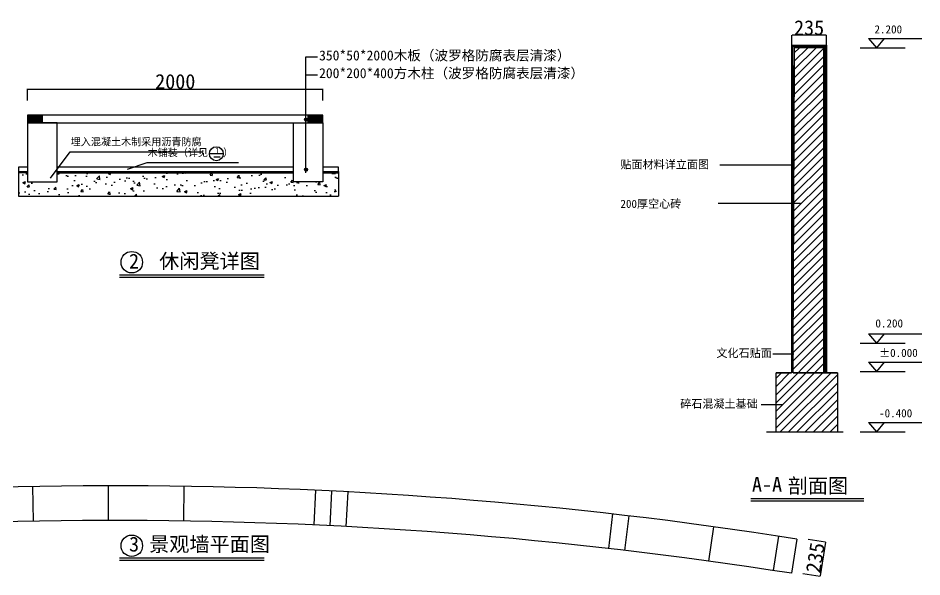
# Model space of a CAD drawing. Extents: x 537 to 24606, y 10245 to 27150.
# Drawn here: x 18486 to 24606, y 23308 to 27090 of the extents above; entities that cross this region are included whole.
import ezdxf

# ---------------------------------------------------------------- set-up
doc = ezdxf.new("R2010")
doc.units = 0
doc.layers.get('0').update_dxf_attribs({"linetype": 'CONTINUOUS'})
doc.layers.get('DEFPOINTS').update_dxf_attribs({"linetype": 'CONTINUOUS'})
for name, color, linetype in [('填充', 4, 'CONTINUOUS'), ('建筑', 1, 'CONTINUOUS'), ('标注', 5, 'CONTINUOUS'), ('植物', 3, 'CONTINUOUS'), ('路', 7, 'CONTINUOUS'), ('铺装', 8, 'CONTINUOUS')]:
    doc.layers.add(name, color=color, linetype=linetype)
doc.styles.get("Standard").update_dxf_attribs({"font": '', "height": 100})
doc.styles.get('STANDARD').set_extended_font_data('KaiTi_GB2312')
doc.dimstyles.new('ISO-25', dxfattribs={"dimtxt": 2.5, "dimasz": 2.5, "dimexe": 1.25, "dimexo": 0.625, "dimtad": 1, "dimtxsty": 'STANDARD', "dimcen": 2.5, "dimazin": 3, "dimtfac": 1, "dimtmove": 0, "dimatfit": 3})
pattern_1 = [(45, (51988.384, -69837.434), (-6.7351921, 6.7351921), []), (45, (51992.874, -69837.434), (-6.7351921, 6.7351921), [])]

# ---------------------------------------------------------------- blocks, each defined once
blk = doc.blocks.new('*D74')
at = {"layer": 'DEFPOINTS', "color": 0}
for p in [(23835.7, 23564.4), (23799.1, 23332.3), (23915.7, 23313.9)]:
    blk.add_point(p, dxfattribs=at)
at = {"layer": '标注', "color": 0}
for p, q in [((23836.3, 23564.3), (23953.5, 23545.9)), ((23951.9, 23543.6), (23916.1, 23316.4)), ((23799.7, 23332.2), (23917, 23313.7))]:
    blk.add_line(p, q, dxfattribs=at)
for points in [[(23951.4, 23543.7), (23952.3, 23543.6), (23952.2, 23546.1)], [(23915.7, 23316.5), (23916.5, 23316.3), (23915.7, 23313.9)]]:
    blk.add_solid(points, dxfattribs=at)
at = {"layer": '标注', "color": 0, "insert": (23884, 23437.9), "char_height": 100, "attachment_point": 5, "rotation": 81.05669}
blk.add_mtext('235', dxfattribs=at)
blk = doc.blocks.new('*D75')
at = {"layer": 'DEFPOINTS', "color": 0}
for p in [(20550.1, 26609.6), (18550.1, 26532), (20550.1, 26532)]:
    blk.add_point(p, dxfattribs=at)
at = {"layer": '标注', "color": 0}
for p, q in [((18550.1, 26532.6), (18550.1, 26610.8)), ((18552.6, 26609.6), (20547.6, 26609.6)), ((20550.1, 26532.6), (20550.1, 26610.8))]:
    blk.add_line(p, q, dxfattribs=at)
for points in [[(18552.6, 26610), (18552.6, 26609.2), (18550.1, 26609.6)], [(20547.6, 26610), (20547.6, 26609.2), (20550.1, 26609.6)]]:
    blk.add_solid(points, dxfattribs=at)
at = {"layer": '标注', "color": 0, "insert": (19550.1, 26660.2), "char_height": 100, "attachment_point": 5}
blk.add_mtext('2000', dxfattribs=at)
blk = doc.blocks.new('*D79')
at = {"layer": 'DEFPOINTS', "color": 0}
for p in [(23724.3, 26973.6), (23724.3, 26906.7), (23959.3, 26906.7)]:
    blk.add_point(p, dxfattribs=at)
at = {"layer": '标注', "color": 0}
for p, q in [((23724.3, 26907.4), (23724.3, 26974.9)), ((23956.8, 26973.6), (23726.8, 26973.6)), ((23959.3, 26907.4), (23959.3, 26974.9))]:
    blk.add_line(p, q, dxfattribs=at)
for points in [[(23726.8, 26974), (23726.8, 26973.2), (23724.3, 26973.6)], [(23956.8, 26974), (23956.8, 26973.2), (23959.3, 26973.6)]]:
    blk.add_solid(points, dxfattribs=at)
at = {"layer": '标注', "color": 0, "insert": (23841.8, 27024.2), "char_height": 100, "attachment_point": 5}
blk.add_mtext('235', dxfattribs=at)

msp = doc.modelspace()

# ---------------------------------------------------------------- hatches: boundary and pattern name
at = {"layer": '填充'}
h = msp.add_hatch(dxfattribs=at)
h.set_pattern_fill('ANSI31', color=256, scale=12.5, style=0)
h.set_pattern_definition([(45, (51988.384, -69837.434), (-28.0633, 28.0633), [])])
h.paths.add_polyline_path([(23731.758, 24689.25), (23731.758, 25838.462), (23724.258, 25838.462), (23724.258, 24689.25), (23618.232, 24689.25), (23618.232, 24289.25), (24035.674, 24289.25), (24035.674, 24689.25), (23941.758, 24689.25), (23941.758, 26889.25), (23741.758, 26889.25)])
at = {"layer": '标注'}
h = msp.add_hatch(color=256, dxfattribs=at)
h.dxf.hatch_style = 1
h.paths.add_polyline_path([(20425.755, 26402.528, 1), (20445.422, 26402.528, 1)])
h = msp.add_hatch(color=256, dxfattribs=at)
h.dxf.hatch_style = 1
h.paths.add_polyline_path([(20425.755, 26064.204, 1), (20445.422, 26064.204, 1)])
at = {"layer": '铺装'}
h = msp.add_hatch(dxfattribs=at)
h.set_pattern_fill('ANSI32,_O', color=256)
h.set_pattern_definition(pattern_1)
h.paths.add_polyline_path([(18650.076, 26431.871), (18550.076, 26431.871), (18550.076, 26381.871), (18650.076, 26381.871)])
h = msp.add_hatch(dxfattribs=at)
h.set_pattern_fill('ANSI32,_O', color=256)
h.set_pattern_definition(pattern_1)
h.paths.add_polyline_path([(20550.076, 26431.871), (20450.076, 26431.871), (20450.076, 26381.871), (20550.076, 26381.871)])
h = msp.add_hatch(dxfattribs=at)
h.set_pattern_fill('AR-CONC,_O', color=256)
h.set_pattern_definition([(50, (51988.38, -69837.43), (182.18467, -15.93909), [19.05, -209.55]), (355, (51988.38, -69837.43), (-35.24283, 191.05664), [15.24, -167.64]), (100.451, (52003.57, -69838.76), (146.9425, 175.1167), [16.19, -178.09]), (46.1842, (51988.38, -69786.63), (271.07904, -42.04233), [28.575, -314.325]), (96.6356, (52010.97, -69790.14), (237.40423, 247.42556), [24.285, -267.135]), (351.184, (51988.38, -69786.63), (237.4046, 247.4251), [22.86, -251.46]), (21, (52013.78, -69799.33), (151.61488, -102.26552), [19.05, -209.55]), (326, (52013.78, -69799.33), (61.80203, 184.18797), [15.24, -167.64]), (71.4514, (52026.42, -69807.86), (213.4165, 81.92286), [16.19, -178.09]), (37.5, (51988.384, -69837.434), (3.088603, 84.55504), [0, -165.608, 0, -170.18, 0, -168.275]), (7.5, (51988.38, -69837.43), (66.81966, 100.180575), [0, -97.028, 0, -161.798, 0, -64.135]), (327.5, (51931.74, -69837.434), (135.590595, -5.728744), [0, -63.5, 0, -198.12, 0, -262.89]), (317.5, (51906.34, -69837.43), (148.12918, 25.42649), [0, -82.55, 0, -131.572, 0, -186.69])])
h.paths.add_polyline_path([(20656.274, 25883.816), (20656.274, 26041.871), (20550.076, 26041.871), (20550.076, 25981.871), (20350.076, 25981.871), (20350.076, 26041.871), (18750.076, 26041.871), (18750.076, 25981.871), (18550.076, 25981.871), (18550.076, 26041.871), (18489.403, 26041.871), (18489.403, 25883.816)])

# ---------------------------------------------------------------- linework, layer by layer
for p, q in [((18650.076, 26381.871), (18650.076, 26431.871)), ((20450.076, 26381.871), (20450.076, 26431.871)), ((18489.403, 26051.871), (18489.403, 25883.816)), ((20656.274, 26051.871), (20656.274, 25883.816)), ((18489.403, 25883.816), (20656.274, 25883.816))]:
    msp.add_line(p, q)
for points in [[(18550.076, 26381.871), (20550.076, 26381.871), (20550.076, 26431.871), (18550.076, 26431.871)], [(18550.076, 25981.871), (18750.076, 25981.871), (18750.076, 26381.871), (18550.076, 26381.871)], [(20550.076, 25981.871), (20350.076, 25981.871), (20350.076, 26381.871), (20550.076, 26381.871)]]:
    msp.add_lwpolyline(points, close=True)
for points in [[(18550.076, 26081.871), (18489.403, 26081.871), (18489.403, 26051.871), (18550.076, 26051.871)], [(20350.076, 26081.871), (18750.076, 26081.871)], [(20550.076, 26051.871), (20656.274, 26051.871), (20656.274, 26081.871), (20550.076, 26081.871)], [(18550.076, 26041.871), (18489.403, 26041.871)], [(18750.076, 26051.871), (20350.076, 26051.871)], [(18750.076, 26041.871), (20350.076, 26041.871)], [(20550.076, 26041.871), (20656.274, 26041.871)]]:
    msp.add_lwpolyline(points)
at = {"layer": '建筑'}
for p, q in [((19171.632, 25351.971), (20151.168, 25351.971)), ((23446.77, 23838.339), (24212.904, 23838.339)), ((19171.632, 23436.875), (20151.168, 23436.875))]:
    msp.add_line(p, q, dxfattribs=at)
at = {"layer": '标注'}
for p, q in [((24244.121, 26951.777), (24605.781, 26951.777)), ((24244.121, 26951.777), (24297.678, 26888.513)), ((24351.236, 26951.777), (24297.678, 26888.513)), ((24188.24, 26888.513), (24492.028, 26888.513)), ((20434.72, 26826.587), (20514.184, 26826.587)), ((20434.72, 26042.607), (20434.72, 26826.587)), ((20434.72, 26706.587), (20514.184, 26706.587)), ((23236.76, 26096.88), (23737.63, 26096.88)), ((23226.939, 25838.462), (23783.461, 25838.462)), ((24244.121, 24953.84), (24605.781, 24953.84)), ((24244.121, 24953.84), (24297.678, 24890.576)), ((24351.236, 24953.84), (24297.678, 24890.576)), ((24188.24, 24890.576), (24492.028, 24890.576)), ((23737.446, 24816.262), (23596.13, 24816.262)), ((24244.138, 24760.945), (24605.797, 24760.945)), ((24244.138, 24760.945), (24297.695, 24697.681)), ((24351.252, 24760.945), (24297.695, 24697.681)), ((24188.24, 24697.727), (24492.028, 24697.727)), ((23658.964, 24473.194), (23517.648, 24473.194)), ((24244.138, 24352.514), (24605.797, 24352.514)), ((24244.138, 24352.514), (24297.695, 24289.25)), ((24351.252, 24352.514), (24297.695, 24289.25)), ((24188.24, 24289.295), (24492.028, 24289.295))]:
    msp.add_line(p, q, dxfattribs=at)
for centre in [(20435.588, 26402.528), (20435.588, 26064.204)]:
    msp.add_circle(centre, 9.833, dxfattribs=at)
at = {"layer": '植物'}
for p, q in [((23724.258, 24689.25), (23724.258, 26906.75)), ((23724.258, 26906.75), (23959.258, 26906.75)), ((23731.758, 24689.25), (23731.758, 26899.25)), ((23731.758, 26899.25), (23951.758, 26899.25)), ((23951.758, 26899.25), (23951.758, 24689.25)), ((23959.258, 26906.75), (23959.258, 24689.25)), ((23552.428, 24289.25), (24073.022, 24289.25))]:
    msp.add_line(p, q, dxfattribs=at)
at = {"layer": '植物', "const_width": 10}
for points in [[(23731.758, 24689.25), (23741.758, 26889.25), (23941.758, 26889.25), (23941.758, 24688.362)], [(23724.258, 24689.25), (23618.232, 24689.25)], [(23618.232, 24689.25), (23618.232, 24289.25)], [(23731.758, 24689.25), (24035.674, 24689.25)], [(24035.674, 24689.25), (24035.674, 24289.25)]]:
    msp.add_lwpolyline(points, dxfattribs=at)
at = {"layer": '路'}
for p, q in [((19875.505, 26171.997), (19781.261, 26171.997)), ((19810.747, 26151.419), (19853.23, 26151.419)), ((19171.632, 25337.448), (20151.168, 25337.448)), ((18590.229, 23685.052), (18585.799, 23920.01)), ((19098.737, 23690.248), (19098.366, 23925.248)), ((19607.612, 23686.656), (19611.301, 23921.627)), ((20490.432, 23659.892), (20501.908, 23894.611)), ((20598.582, 23654.404), (20610.921, 23889.08)), ((20706.715, 23648.519), (20719.917, 23883.148)), ((23446.77, 23823.816), (24212.904, 23823.816)), ((22486.33, 23500.484), (22513.726, 23733.882)), ((22594.172, 23487.624), (22622.429, 23720.919)), ((23163.164, 23414.894), (23195.92, 23647.601)), ((23600.105, 23351.372), (23636.384, 23583.556)), ((23759.585, 23564.433), (23723.053, 23332.29)), ((19171.632, 23422.352), (20151.168, 23422.352))]:
    msp.add_line(p, q, dxfattribs=at)
for centre, radius in [((19828.383, 26171.997), 47.122), ((19255.755, 25437.776), 72.603), ((19255.755, 23518.886), 72.603)]:
    msp.add_circle(centre, radius, dxfattribs=at)
for radius, end in [(29681.766, 99.2208602), (29446.766, 99.2419555)]:
    msp.add_arc((19145.344, -5756.481), radius, 81.0566919, end, dxfattribs=at)

# ---------------------------------------------------------------- texts
at = {"layer": '标注'}
for s, p in [('2.200', (24284.512, 26986.179)), ('贴面材料详立面图', (22564.218, 26071.963)), ('200厚空心砖', (22564.218, 25805.549)), ('0.200', (24290.741, 24996.241)), ('文化石贴面', (23214.199, 24795.231)), ('%%p0.000', (24315.657, 24796.714)), ('碎石混凝土基础', (22969.133, 24452.163)), ('-0.400', (24315.657, 24388.283))]:
    msp.add_text(s, height=55, dxfattribs=at).set_placement(p)
at = {"layer": '标注', "attachment_point": 1}
for s, insert, char_height, width in [('350*50*2000木板（波罗格防腐表层清漆）', (20523.892, 26870.965), 67.5, 2250), ('200*200*400方木柱（波罗格防腐表层清漆）', (20523.892, 26750.965), 67.5, 2250), ('1', (19821.205, 26213.218), 40, 21.6)]:
    msp.add_mtext(s, dxfattribs=dict(at, insert=insert, char_height=char_height, width=width))
at = {"layer": '标注', "char_height": 50, "attachment_point": 1}
for s, insert in [('埋入混凝土木制采用沥青防腐', (18842.033, 26277.797)), ('木铺装（详见   ）  ', (19362.581, 26204.859))]:
    msp.add_mtext(s, dxfattribs=dict(at, insert=insert))
at = {"layer": '路'}
for s, p in [('A-A', (23454.955, 23884.593)), ('剖面图', (23696.77, 23874.706))]:
    msp.add_text(s, height=100, dxfattribs=at).set_placement(p)
at = {"layer": '路', "char_height": 100, "attachment_point": 1}
for s, insert in [('2  休闲凳详图', (19237.049, 25494.934)), ('3 景观墙平面图', (19237.049, 23579.838))]:
    msp.add_mtext(s, dxfattribs=dict(at, insert=insert))

# ---------------------------------------------------------------- dimensions: what is measured, and where the dimension line sits
at = {"layer": '标注'}
for base, p1, p2, picture, middle in [((23724.258, 26973.61), (23959.258, 26906.75), (23724.258, 26906.75), '*D79', (23841.758, 27024.235)), ((20550.076, 26609.585), (18550.076, 26531.981), (20550.076, 26531.981), '*D75', (19550.076, 26660.21))]:
    dim = msp.add_linear_dim(base=base, p1=p1, p2=p2, dimstyle='ISO-25', dxfattribs=at)
    dim.commit()
    dim.dimension.update_dxf_attribs({"geometry": picture, "text_midpoint": middle})
dim = msp.add_aligned_dim(p1=(23835.663, 23564.433), p2=(23799.13, 23332.29), distance=118.021, dimstyle='ISO-25', dxfattribs=at)
dim.commit()
dim.dimension.update_dxf_attribs({"geometry": '*D74', "text_midpoint": (23883.974, 23437.884)})

# ---------------------------------------------------------------- leaders
at = {"layer": '标注', "annotation_type": 0, "has_hookline": 1, "hookline_direction": 0}
for points, text_width in [([(18705.047, 26005.552), (18838.908, 26184.334), (18841.408, 26184.334)], 897.027), ([(19225.595, 26068.067), (19359.456, 26113.017), (19361.956, 26113.017)], 614.595)]:
    msp.add_leader(points, dimstyle='ISO-25', dxfattribs=dict(at, text_width=text_width))

doc.saveas('drawing.dxf')
